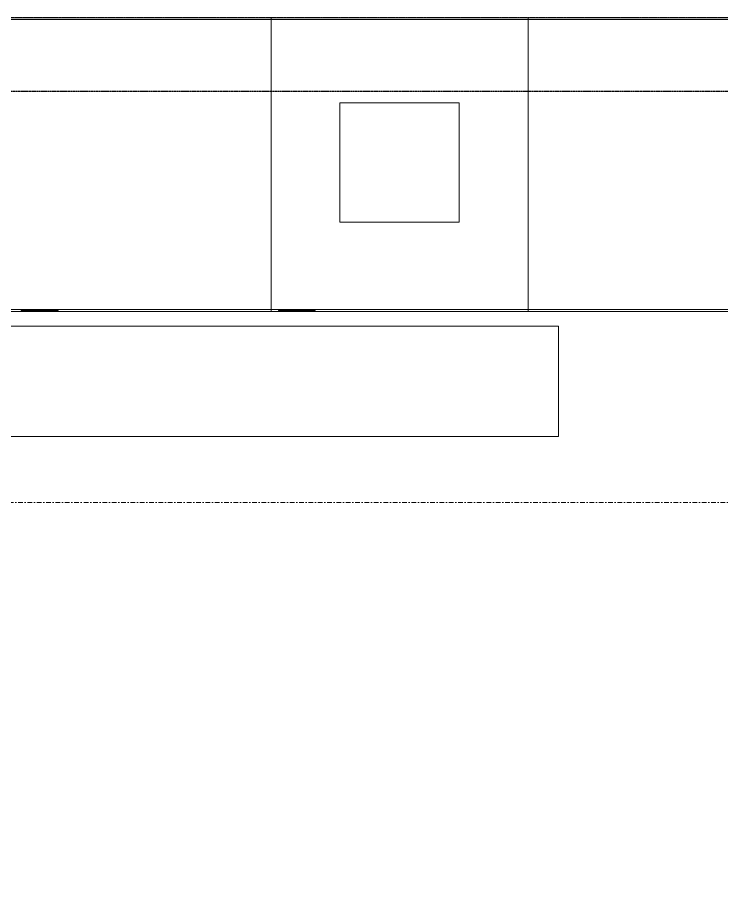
# Model space of a CAD drawing. Header units: millimetres. Extents: x -798 to 124478, y -405 to 121556.
# Drawn here: x 42242 to 44159, y 93295 to 95699 of the extents above; entities that cross this region are included whole.
import ezdxf

# ---------------------------------------------------------------- set-up
doc = ezdxf.new("R2010")
doc.units = ezdxf.units.MM
for name, pattern in [('CENTER', [2, 1.25, -0.25, 0.25, -0.25]), ('PHANTOM2', [1.25, 0.625, -0.125, 0.125, -0.125, 0.125, -0.125]), ('Strichpunkt', [25.4, 12.7, -6.35, 0, -6.35])]:
    doc.linetypes.add(name, pattern=pattern)
doc.layers.add('A-ABOVE', color=89, linetype='PHANTOM2')
for name, color, linetype, lineweight in [('A-AXES', 40, 'CENTER', 5), ('concreet', 5, 'Continuous', 15), ('TC-EQUIPMENT', 251, 'Continuous', 0)]:
    doc.layers.add(name, color=color, linetype=linetype, lineweight=lineweight)

# ---------------------------------------------------------------- blocks, each defined once
blk = doc.blocks.new('оси 2')
at = {"layer": 'A-AXES', "linetype": 'Strichpunkt', "transparency": 33554687}
for p, q in [((2160829.2, -2337925.5), (2204996.7, -2337925.5)), ((2162290.8, -2339245.5), (2204996.7, -2339245.5))]:
    blk.add_line(p, q, dxfattribs=at)

msp = doc.modelspace()

# ---------------------------------------------------------------- linework, layer by layer
at = {"layer": 'A-ABOVE', "ltscale": 5, "transparency": 33554687}
msp.add_lwpolyline([(20287.6, 95498.6), (46127.6, 95498.6), (46127.6, 95698.6), (16777.6, 95698.6), (16777.6, 95648.6)], dxfattribs=at)
at = {"layer": 'concreet', "lineweight": 9, "ltscale": 200}
msp.add_lwpolyline([(12077.6, 88628.6), (12077.6, 95698.6), (46127.6, 95698.6), (46127.6, 47228.6)], dxfattribs=at)
at = {"layer": 'TC-EQUIPMENT'}
for p, q in [((44332.4, 95698.6), (41357.4, 95698.6)), ((41358.4, 95693.6), (44332.4, 95693.6)), ((42932.4, 95698.6), (42932.4, 94898.6)), ((43632.4, 95698.6), (43632.4, 94898.6)), ((43444.4, 95466.6), (43119.4, 95466.6)), ((43119.4, 95141.6), (43119.4, 95466.6)), ((43444.4, 95141.6), (43444.4, 95466.6)), ((43119.4, 95141.6), (43444.4, 95141.6)), ((44332.4, 94898.6), (41357.4, 94898.6)), ((44332.4, 94903.6), (41358.4, 94903.6)), ((42252.4, 94901.6), (42252.4, 94903.6)), ((42352.4, 94901.6), (42252.4, 94901.6)), ((42262.4, 94899.6), (42262.4, 94901.6)), ((42322.4, 94899.6), (42262.4, 94899.6)), ((42322.4, 94901.6), (42322.4, 94899.6)), ((42352.4, 94903.6), (42352.4, 94901.6)), ((42952.4, 94901.6), (42952.4, 94903.6)), ((43052.4, 94901.6), (42952.4, 94901.6)), ((42962.4, 94899.6), (42962.4, 94901.6)), ((43022.4, 94899.6), (42962.4, 94899.6)), ((43022.4, 94901.6), (43022.4, 94899.6)), ((43052.4, 94903.6), (43052.4, 94901.6)), ((41715.4, 94858.2), (43715.4, 94858.2)), ((43715.4, 94858.2), (43715.4, 94558.2)), ((43715.4, 94558.2), (41715.4, 94558.2))]:
    msp.add_line(p, q, dxfattribs=at)

# ---------------------------------------------------------------- block references
msp.add_blockref('оси 2', (-2159419.1, 2433624.2))

doc.saveas('drawing.dxf')
